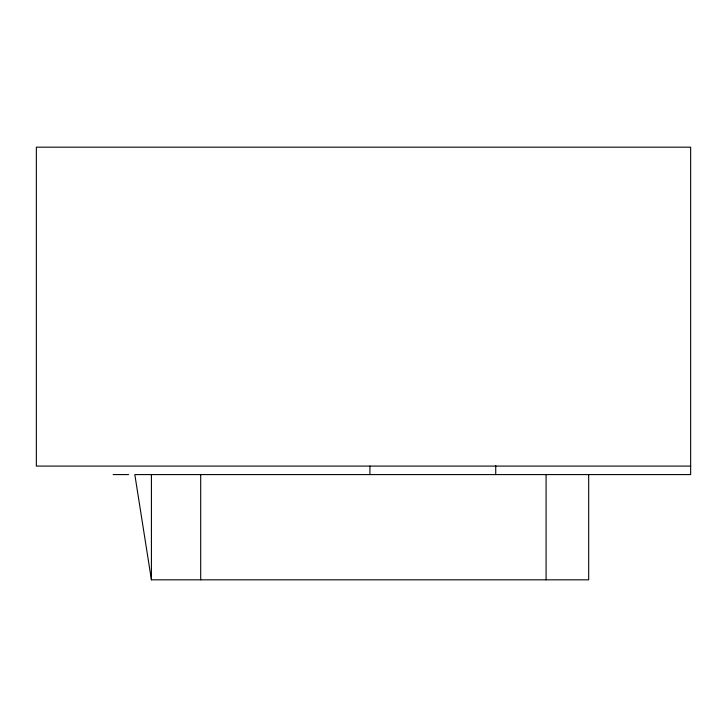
<?xml version="1.0" encoding="UTF-8"?>
<svg xmlns="http://www.w3.org/2000/svg" width="727" height="727" viewBox="0 0 727 727"><rect width="100%" height="100%" fill="white"/><g stroke="black" fill="none" stroke-linecap="round" stroke-linejoin="round"><path stroke-width="1.09" d="M690.65 466.089L36.35 466.089L36.35 147.172L690.65 147.172L690.65 474.586L134.822 474.586L151.416 579.828L588.679 579.828L588.679 474.586M113.094 474.586L128.634 474.586M546.086 474.586L546.086 579.828M495.732 465.616L495.732 474.586M369.934 466.089L369.934 474.586M200.697 474.586L200.697 579.828M151.416 474.586L151.416 579.828"/></g></svg>
